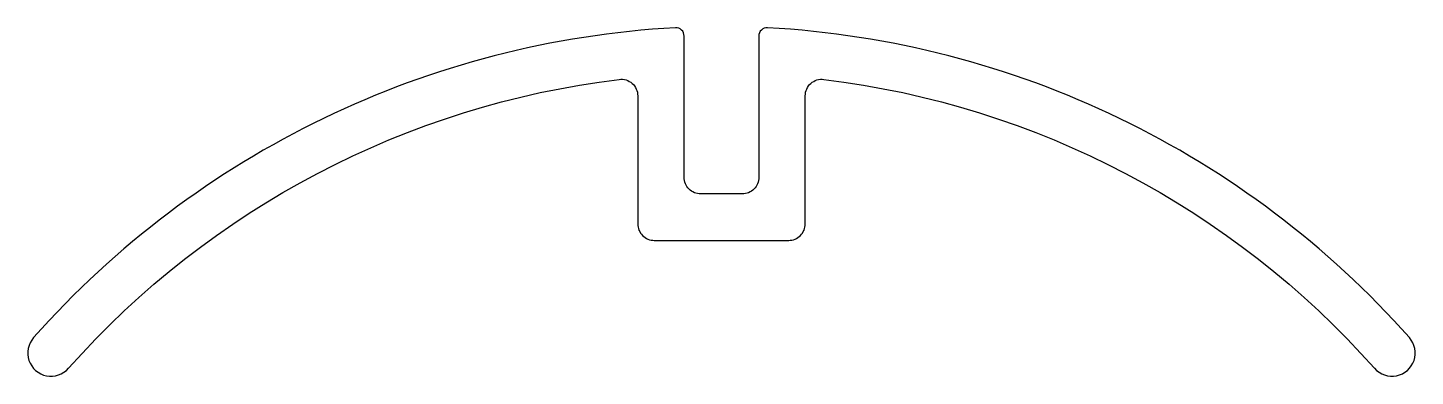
# Model space of a CAD drawing. Extents: x 321.6 to 405.3, y 207.3 to 228.3.
import ezdxf

# ---------------------------------------------------------------- set-up
doc = ezdxf.new("R2010")
doc.units = 0
doc.header["$LTSCALE"] = 15
doc.layers.add('CONTOUR018', color=7, linetype='CONTINUOUS')

msp = doc.modelspace()

# ---------------------------------------------------------------- linework, layer by layer
at = {"layer": 'CONTOUR018', "color": 7, "linetype": 'CONTINUOUS'}
msp.add_lwpolyline([(368.497, 224.247, -0.45034), (369.619, 225.24, -0.182686), (402.808, 207.829, 1.005995), (404.912, 209.676, 0.200178), (366.224, 228.349, 0.430284), (365.697, 227.85), (365.697, 219.333, -0.414214), (364.697, 218.333), (362.197, 218.333, -0.414214), (361.197, 219.333), (361.197, 227.85, 0.430284), (360.67, 228.349, 0.200178), (321.982, 209.676, 1.00612), (324.087, 207.829, -0.182686), (357.276, 225.24, -0.45034), (358.397, 224.247), (358.397, 216.533, 0.414214), (359.397, 215.533), (367.497, 215.533, 0.414214), (368.497, 216.533)], format="xyb", close=True, dxfattribs=at)

doc.saveas('drawing.dxf')
